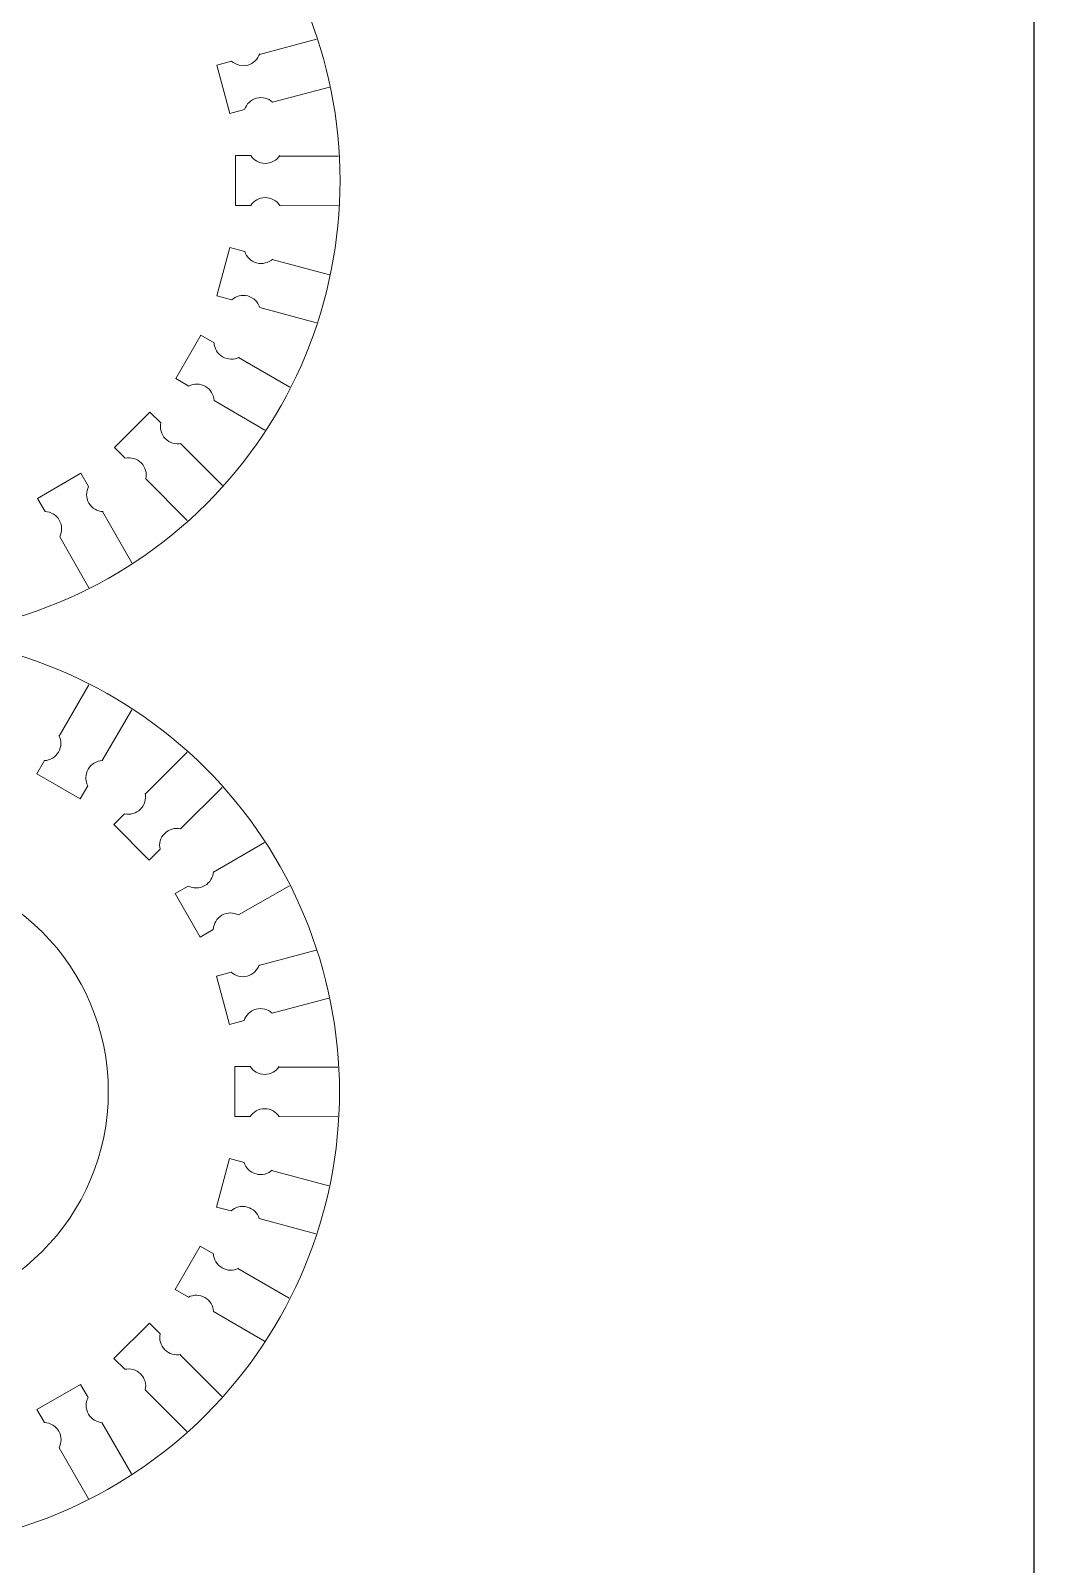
# Model space of a CAD drawing. Header units: centimetres. Extents: x -25 to 25, y -32.5 to 32.5.
# Drawn here: x 18.72 to 25, y -6.35 to 3.25 of the extents above; entities that cross this region are included whole.
import ezdxf

# ---------------------------------------------------------------- set-up
doc = ezdxf.new("R2010")
doc.units = ezdxf.units.CM
doc.header["$MEASUREMENT"] = 0
doc.layers.add('Capa 1', color=7, linetype='Continuous')

msp = doc.modelspace()

# ---------------------------------------------------------------- linework, layer by layer
at = {"layer": 'Capa 1', "color": 254}
msp.add_lwpolyline([(-25, -32.5), (25, -32.5), (25, 32.5), (-25, 32.5), (-25, -32.5)], close=True, dxfattribs=at)
at = {"layer": 'Capa 1', "color": 250, "lineweight": 9}
for points, knots in [([(17.7953, 5.16734), (18.55356, 5.16782), (19.28094, 4.86707), (19.81745, 4.33123), (19.81745, 4.33123), (20.35396, 3.79541), (20.65563, 3.06477), (20.65611, 2.30653), (20.65611, 2.30653), (20.6566, 1.54827), (20.35584, 0.82089), (19.82001, 0.28438), (19.82001, 0.28438), (19.28418, -0.25213), (18.55356, -0.5538), (17.7953, -0.5543), (17.7953, -0.5543), (17.03704, -0.55478), (16.30966, -0.25401), (15.77315, 0.28181), (15.77315, 0.28181), (15.23664, 0.81763), (14.93497, 1.54827), (14.93449, 2.30653), (14.93449, 2.30653), (14.93401, 3.06477), (15.23476, 3.79217), (15.7706, 4.32868), (15.7706, 4.32868), (16.30642, 4.86519), (17.03704, 5.16686), (17.7953, 5.16734)], [0, 0, 0, 0, 0.1111111, 0.1111111, 0.1111111, 0.1111111, 0.2222222, 0.2222222, 0.2222222, 0.2222222, 0.3333333, 0.3333333, 0.3333333, 0.3333333, 0.4444444, 0.4444444, 0.4444444, 0.4444444, 0.5555556, 0.5555556, 0.5555556, 0.5555556, 0.6666667, 0.6666667, 0.6666667, 0.6666667, 0.7777778, 0.7777778, 0.7777778, 0.7777778, 1, 1, 1, 1]), ([(20.153, 3.1013), (20.14221, 3.0675), (20.11498, 3.03972), (20.07817, 3.02986), (20.07817, 3.02986), (20.04136, 3.02), (20.00388, 3.03044), (19.97764, 3.05432)], [0, 0, 0, 0, 0.3333333, 0.3333333, 0.3333333, 0.3333333, 1, 1, 1, 1]), ([(20.05876, 2.75151), (20.05876, 2.75151), (19.96674, 2.72674), (19.96674, 2.72674), (19.96674, 2.72674), (19.96674, 2.72674), (19.88558, 3.02965), (19.88558, 3.02965), (19.88558, 3.02965), (19.88558, 3.02965), (19.97764, 3.05432), (19.97764, 3.05432)], [0, 0, 0, 0, 0.25, 0.25, 0.25, 0.25, 0.5, 0.5, 0.5, 0.5, 1, 1, 1, 1]), ([(20.23414, 2.7985), (20.20789, 2.82238), (20.17042, 2.83282), (20.1336, 2.82296), (20.1336, 2.82296), (20.0968, 2.8131), (20.06956, 2.78531), (20.05878, 2.75152)], [0, 0, 0, 0, 0.3333333, 0.3333333, 0.3333333, 0.3333333, 1, 1, 1, 1]), ([(20.09681, 2.15052), (20.09681, 2.15052), (20.00151, 2.15041), (20.00151, 2.15041), (20.00151, 2.15041), (20.00151, 2.15041), (20.00151, 2.464), (20.00151, 2.464), (20.00151, 2.464), (20.00151, 2.464), (20.09683, 2.464), (20.09683, 2.464)], [0, 0, 0, 0, 0.25, 0.25, 0.25, 0.25, 0.5, 0.5, 0.5, 0.5, 1, 1, 1, 1]), ([(20.27837, 2.464), (20.2592, 2.43415), (20.22571, 2.41436), (20.18759, 2.41436), (20.18759, 2.41436), (20.14949, 2.41436), (20.11599, 2.43415), (20.09683, 2.464)], [0, 0, 0, 0, 0.3333333, 0.3333333, 0.3333333, 0.3333333, 1, 1, 1, 1]), ([(20.27837, 2.15052), (20.2592, 2.18038), (20.22571, 2.20016), (20.18759, 2.20016), (20.18759, 2.20016), (20.14949, 2.20016), (20.11599, 2.18038), (20.09683, 2.15052)], [0, 0, 0, 0, 0.3333333, 0.3333333, 0.3333333, 0.3333333, 1, 1, 1, 1]), ([(19.97801, 1.56016), (19.97801, 1.56016), (19.88593, 1.58471), (19.88593, 1.58471), (19.88593, 1.58471), (19.88593, 1.58471), (19.9671, 1.88763), (19.9671, 1.88763), (19.9671, 1.88763), (19.9671, 1.88763), (20.05916, 1.86296), (20.05916, 1.86296)], [0, 0, 0, 0, 0.25, 0.25, 0.25, 0.25, 0.5, 0.5, 0.5, 0.5, 1, 1, 1, 1]), ([(20.23452, 1.81597), (20.20827, 1.7921), (20.1708, 1.78165), (20.13399, 1.79152), (20.13399, 1.79152), (20.09718, 1.80138), (20.06994, 1.82916), (20.05916, 1.86296)], [0, 0, 0, 0, 0.3333333, 0.3333333, 0.3333333, 0.3333333, 1, 1, 1, 1]), ([(20.15338, 1.51317), (20.14259, 1.54697), (20.11537, 1.57475), (20.07855, 1.58462), (20.07855, 1.58462), (20.04174, 1.59448), (20.00426, 1.58404), (19.97803, 1.56016)], [0, 0, 0, 0, 0.3333333, 0.3333333, 0.3333333, 0.3333333, 1, 1, 1, 1]), ([(19.71046, 1.02067), (19.71046, 1.02067), (19.62788, 1.06821), (19.62788, 1.06821), (19.62788, 1.06821), (19.62788, 1.06821), (19.78468, 1.3398), (19.78468, 1.3398), (19.78468, 1.3398), (19.78468, 1.3398), (19.86722, 1.29214), (19.86722, 1.29214)], [0, 0, 0, 0, 0.25, 0.25, 0.25, 0.25, 0.5, 0.5, 0.5, 0.5, 1, 1, 1, 1]), ([(20.02444, 1.20137), (19.99291, 1.1851), (19.95401, 1.18471), (19.921, 1.20377), (19.921, 1.20377), (19.888, 1.22282), (19.86889, 1.2567), (19.86722, 1.29214)], [0, 0, 0, 0, 0.3333333, 0.3333333, 0.3333333, 0.3333333, 1, 1, 1, 1]), ([(19.8677, 0.92989), (19.86602, 0.96533), (19.84692, 0.99921), (19.81391, 1.01827), (19.81391, 1.01827), (19.7809, 1.03732), (19.742, 1.03693), (19.71048, 1.02066)], [0, 0, 0, 0, 0.3333333, 0.3333333, 0.3333333, 0.3333333, 1, 1, 1, 1]), ([(19.3124, 0.5688), (19.3124, 0.5688), (19.24494, 0.6361), (19.24494, 0.6361), (19.24494, 0.6361), (19.24494, 0.6361), (19.46668, 0.85785), (19.46668, 0.85785), (19.46668, 0.85785), (19.46668, 0.85785), (19.53408, 0.79045), (19.53408, 0.79045)], [0, 0, 0, 0, 0.25, 0.25, 0.25, 0.25, 0.5, 0.5, 0.5, 0.5, 1, 1, 1, 1]), ([(19.66245, 0.66208), (19.62778, 0.65453), (19.59011, 0.66422), (19.56316, 0.69117), (19.56316, 0.69117), (19.53621, 0.71811), (19.52652, 0.75579), (19.53408, 0.79045)], [0, 0, 0, 0, 0.3333333, 0.3333333, 0.3333333, 0.3333333, 1, 1, 1, 1]), ([(19.44078, 0.44042), (19.44834, 0.47509), (19.43865, 0.51276), (19.4117, 0.53971), (19.4117, 0.53971), (19.38475, 0.56665), (19.34707, 0.57635), (19.31241, 0.56879)], [0, 0, 0, 0, 0.3333333, 0.3333333, 0.3333333, 0.3333333, 1, 1, 1, 1]), ([(18.81095, 0.23536), (18.81095, 0.23536), (18.7632, 0.31783), (18.7632, 0.31783), (18.7632, 0.31783), (18.7632, 0.31783), (19.03479, 0.47463), (19.03479, 0.47463), (19.03479, 0.47463), (19.03479, 0.47463), (19.08244, 0.39208), (19.08244, 0.39208)], [0, 0, 0, 0, 0.25, 0.25, 0.25, 0.25, 0.5, 0.5, 0.5, 0.5, 1, 1, 1, 1]), ([(19.17322, 0.23486), (19.13777, 0.23654), (19.10389, 0.25564), (19.08484, 0.28865), (19.08484, 0.28865), (19.06578, 0.32166), (19.06617, 0.36056), (19.08244, 0.39208)], [0, 0, 0, 0, 0.3333333, 0.3333333, 0.3333333, 0.3333333, 1, 1, 1, 1]), ([(18.90173, 0.07812), (18.918, 0.10965), (18.91839, 0.14855), (18.89933, 0.18156), (18.89933, 0.18156), (18.88028, 0.21456), (18.8464, 0.23367), (18.81096, 0.23534)], [0, 0, 0, 0, 0.3333333, 0.3333333, 0.3333333, 0.3333333, 1, 1, 1, 1]), ([(17.79174, -0.53489), (18.55, -0.53441), (19.27738, -0.83516), (19.81389, -1.37099), (19.81389, -1.37099), (20.3504, -1.90682), (20.65207, -2.63745), (20.65255, -3.3957), (20.65255, -3.3957), (20.65304, -4.15396), (20.35228, -4.88134), (19.81646, -5.41785), (19.81646, -5.41785), (19.28062, -5.95436), (18.55, -6.25603), (17.79174, -6.25652), (17.79174, -6.25652), (17.03348, -6.257), (16.3061, -5.95624), (15.76959, -5.42042), (15.76959, -5.42042), (15.23308, -4.88459), (14.93141, -4.15396), (14.93093, -3.3957), (14.93093, -3.3957), (14.93045, -2.63745), (15.2312, -1.91005), (15.76704, -1.37354), (15.76704, -1.37354), (16.30286, -0.83704), (17.03348, -0.53536), (17.79174, -0.53489)], [0, 0, 0, 0, 0.1111111, 0.1111111, 0.1111111, 0.1111111, 0.2222222, 0.2222222, 0.2222222, 0.2222222, 0.3333333, 0.3333333, 0.3333333, 0.3333333, 0.4444444, 0.4444444, 0.4444444, 0.4444444, 0.5555556, 0.5555556, 0.5555556, 0.5555556, 0.6666667, 0.6666667, 0.6666667, 0.6666667, 0.7777778, 0.7777778, 0.7777778, 0.7777778, 1, 1, 1, 1]), ([(18.89689, -1.16656), (18.91316, -1.19809), (18.91356, -1.23699), (18.8945, -1.27), (18.8945, -1.27), (18.87544, -1.303), (18.84156, -1.32211), (18.80612, -1.32378)], [0, 0, 0, 0, 0.3333333, 0.3333333, 0.3333333, 0.3333333, 1, 1, 1, 1]), ([(19.0776, -1.48054), (19.0776, -1.48054), (19.03005, -1.56312), (19.03005, -1.56312), (19.03005, -1.56312), (19.03005, -1.56312), (18.75847, -1.40632), (18.75847, -1.40632), (18.75847, -1.40632), (18.75847, -1.40632), (18.80612, -1.32378), (18.80612, -1.32378)], [0, 0, 0, 0, 0.25, 0.25, 0.25, 0.25, 0.5, 0.5, 0.5, 0.5, 1, 1, 1, 1]), ([(19.16838, -1.3233), (19.13294, -1.32498), (19.09906, -1.34409), (19.08, -1.3771), (19.08, -1.3771), (19.06094, -1.4101), (19.06133, -1.449), (19.07761, -1.48052)], [0, 0, 0, 0, 0.3333333, 0.3333333, 0.3333333, 0.3333333, 1, 1, 1, 1]), ([(19.43618, -1.52855), (19.44374, -1.56322), (19.43405, -1.60089), (19.40709, -1.62784), (19.40709, -1.62784), (19.38015, -1.65479), (19.34247, -1.66448), (19.30781, -1.65692)], [0, 0, 0, 0, 0.3333333, 0.3333333, 0.3333333, 0.3333333, 1, 1, 1, 1]), ([(19.52946, -1.8786), (19.52946, -1.8786), (19.46216, -1.94606), (19.46216, -1.94606), (19.46216, -1.94606), (19.46216, -1.94606), (19.24041, -1.72432), (19.24041, -1.72432), (19.24041, -1.72432), (19.24041, -1.72432), (19.30781, -1.65692), (19.30781, -1.65692)], [0, 0, 0, 0, 0.25, 0.25, 0.25, 0.25, 0.5, 0.5, 0.5, 0.5, 1, 1, 1, 1]), ([(19.65785, -1.75022), (19.62318, -1.74266), (19.58551, -1.75235), (19.55856, -1.7793), (19.55856, -1.7793), (19.53161, -1.80625), (19.52192, -1.84393), (19.52948, -1.87859)], [0, 0, 0, 0, 0.3333333, 0.3333333, 0.3333333, 0.3333333, 1, 1, 1, 1]), ([(16.37766, -3.39573), (16.37766, -4.1767), (17.01075, -4.80978), (17.79171, -4.80978), (17.79171, -4.80978), (18.57268, -4.80981), (19.2058, -4.1767), (19.2058, -3.39573), (19.2058, -3.39573), (19.20583, -2.61473), (18.57268, -1.98165), (17.79174, -1.98165), (17.79174, -1.98165), (17.01075, -1.98162), (16.37766, -2.61473), (16.37766, -3.39573)], [0, 0, 0, 0, 0.2, 0.2, 0.2, 0.2, 0.4, 0.4, 0.4, 0.4, 0.6, 0.6, 0.6, 0.6, 1, 1, 1, 1]), ([(19.86291, -2.38005), (19.86291, -2.38005), (19.78044, -2.4278), (19.78044, -2.4278), (19.78044, -2.4278), (19.78044, -2.4278), (19.62364, -2.15621), (19.62364, -2.15621), (19.62364, -2.15621), (19.62364, -2.15621), (19.70618, -2.10856), (19.70618, -2.10856)], [0, 0, 0, 0, 0.25, 0.25, 0.25, 0.25, 0.5, 0.5, 0.5, 0.5, 1, 1, 1, 1]), ([(19.8634, -2.01778), (19.86173, -2.05323), (19.84262, -2.08711), (19.80961, -2.10617), (19.80961, -2.10617), (19.77661, -2.12522), (19.7377, -2.12483), (19.70618, -2.10856)], [0, 0, 0, 0, 0.3333333, 0.3333333, 0.3333333, 0.3333333, 1, 1, 1, 1]), ([(20.02014, -2.28927), (19.98861, -2.273), (19.94972, -2.27261), (19.91671, -2.29167), (19.91671, -2.29167), (19.88371, -2.31072), (19.86459, -2.3446), (19.86292, -2.38004)], [0, 0, 0, 0, 0.3333333, 0.3333333, 0.3333333, 0.3333333, 1, 1, 1, 1]), ([(20.0552, -2.95072), (20.0552, -2.95072), (19.96319, -2.97549), (19.96319, -2.97549), (19.96319, -2.97549), (19.96319, -2.97549), (19.88202, -2.67258), (19.88202, -2.67258), (19.88202, -2.67258), (19.88202, -2.67258), (19.97409, -2.64791), (19.97409, -2.64791)], [0, 0, 0, 0, 0.25, 0.25, 0.25, 0.25, 0.5, 0.5, 0.5, 0.5, 1, 1, 1, 1]), ([(20.14944, -2.60092), (20.13865, -2.63472), (20.11143, -2.6625), (20.07461, -2.67237), (20.07461, -2.67237), (20.0378, -2.68223), (20.00032, -2.67179), (19.97409, -2.64791)], [0, 0, 0, 0, 0.3333333, 0.3333333, 0.3333333, 0.3333333, 1, 1, 1, 1]), ([(20.23058, -2.90372), (20.20433, -2.87985), (20.16686, -2.8694), (20.13005, -2.87927), (20.13005, -2.87927), (20.09324, -2.88913), (20.066, -2.91691), (20.05522, -2.95071)], [0, 0, 0, 0, 0.3333333, 0.3333333, 0.3333333, 0.3333333, 1, 1, 1, 1]), ([(20.09325, -3.55171), (20.09325, -3.55171), (19.99796, -3.55182), (19.99796, -3.55182), (19.99796, -3.55182), (19.99796, -3.55182), (19.99796, -3.23822), (19.99796, -3.23822), (19.99796, -3.23822), (19.99796, -3.23822), (20.09327, -3.23822), (20.09327, -3.23822)], [0, 0, 0, 0, 0.25, 0.25, 0.25, 0.25, 0.5, 0.5, 0.5, 0.5, 1, 1, 1, 1]), ([(20.27481, -3.23822), (20.25564, -3.26808), (20.22215, -3.28786), (20.18403, -3.28786), (20.18403, -3.28786), (20.14593, -3.28786), (20.11243, -3.26808), (20.09327, -3.23822)], [0, 0, 0, 0, 0.3333333, 0.3333333, 0.3333333, 0.3333333, 1, 1, 1, 1]), ([(20.27481, -3.55171), (20.25564, -3.52185), (20.22215, -3.50206), (20.18403, -3.50206), (20.18403, -3.50206), (20.14593, -3.50206), (20.11243, -3.52185), (20.09327, -3.55171)], [0, 0, 0, 0, 0.3333333, 0.3333333, 0.3333333, 0.3333333, 1, 1, 1, 1]), ([(19.97445, -4.14206), (19.97445, -4.14206), (19.88237, -4.11751), (19.88237, -4.11751), (19.88237, -4.11751), (19.88237, -4.11751), (19.96354, -3.8146), (19.96354, -3.8146), (19.96354, -3.8146), (19.96354, -3.8146), (20.0556, -3.83927), (20.0556, -3.83927)], [0, 0, 0, 0, 0.25, 0.25, 0.25, 0.25, 0.5, 0.5, 0.5, 0.5, 1, 1, 1, 1]), ([(20.23096, -3.88625), (20.20471, -3.91013), (20.16725, -3.92058), (20.13043, -3.91071), (20.13043, -3.91071), (20.09362, -3.90085), (20.06639, -3.87307), (20.0556, -3.83927)], [0, 0, 0, 0, 0.3333333, 0.3333333, 0.3333333, 0.3333333, 1, 1, 1, 1]), ([(20.14983, -4.18906), (20.13903, -4.15525), (20.11181, -4.12748), (20.07499, -4.11761), (20.07499, -4.11761), (20.03818, -4.10775), (20.00071, -4.11819), (19.97447, -4.14207)], [0, 0, 0, 0, 0.3333333, 0.3333333, 0.3333333, 0.3333333, 1, 1, 1, 1]), ([(19.7069, -4.68156), (19.7069, -4.68156), (19.62432, -4.63401), (19.62432, -4.63401), (19.62432, -4.63401), (19.62432, -4.63401), (19.78112, -4.36243), (19.78112, -4.36243), (19.78112, -4.36243), (19.78112, -4.36243), (19.86366, -4.41008), (19.86366, -4.41008)], [0, 0, 0, 0, 0.25, 0.25, 0.25, 0.25, 0.5, 0.5, 0.5, 0.5, 1, 1, 1, 1]), ([(20.02088, -4.50086), (19.98935, -4.51713), (19.95046, -4.51752), (19.91745, -4.49846), (19.91745, -4.49846), (19.88445, -4.47941), (19.86533, -4.44552), (19.86366, -4.41008)], [0, 0, 0, 0, 0.3333333, 0.3333333, 0.3333333, 0.3333333, 1, 1, 1, 1]), ([(19.86414, -4.77234), (19.86246, -4.7369), (19.84336, -4.70302), (19.81035, -4.68396), (19.81035, -4.68396), (19.77735, -4.66491), (19.73844, -4.66529), (19.70692, -4.68157)], [0, 0, 0, 0, 0.3333333, 0.3333333, 0.3333333, 0.3333333, 1, 1, 1, 1]), ([(19.30884, -5.13342), (19.30884, -5.13342), (19.24138, -5.06612), (19.24138, -5.06612), (19.24138, -5.06612), (19.24138, -5.06612), (19.46313, -4.84438), (19.46313, -4.84438), (19.46313, -4.84438), (19.46313, -4.84438), (19.53052, -4.91177), (19.53052, -4.91177)], [0, 0, 0, 0, 0.25, 0.25, 0.25, 0.25, 0.5, 0.5, 0.5, 0.5, 1, 1, 1, 1]), ([(19.65889, -5.04014), (19.62422, -5.0477), (19.58655, -5.03801), (19.5596, -5.01106), (19.5596, -5.01106), (19.53266, -4.98411), (19.52296, -4.94643), (19.53052, -4.91177)], [0, 0, 0, 0, 0.3333333, 0.3333333, 0.3333333, 0.3333333, 1, 1, 1, 1]), ([(19.43723, -5.26181), (19.44478, -5.22714), (19.43509, -5.18947), (19.40814, -5.16252), (19.40814, -5.16252), (19.38119, -5.13557), (19.34352, -5.12588), (19.30886, -5.13344)], [0, 0, 0, 0, 0.3333333, 0.3333333, 0.3333333, 0.3333333, 1, 1, 1, 1]), ([(18.80739, -5.46687), (18.80739, -5.46687), (18.75965, -5.3844), (18.75965, -5.3844), (18.75965, -5.3844), (18.75965, -5.3844), (19.03123, -5.2276), (19.03123, -5.2276), (19.03123, -5.2276), (19.03123, -5.2276), (19.07889, -5.31014), (19.07889, -5.31014)], [0, 0, 0, 0, 0.25, 0.25, 0.25, 0.25, 0.5, 0.5, 0.5, 0.5, 1, 1, 1, 1]), ([(19.16966, -5.46736), (19.13421, -5.46569), (19.10034, -5.44658), (19.08128, -5.41357), (19.08128, -5.41357), (19.06222, -5.38057), (19.06261, -5.34167), (19.07889, -5.31014)], [0, 0, 0, 0, 0.3333333, 0.3333333, 0.3333333, 0.3333333, 1, 1, 1, 1]), ([(18.89817, -5.62411), (18.91444, -5.59257), (18.91483, -5.55368), (18.89578, -5.52067), (18.89578, -5.52067), (18.87672, -5.48767), (18.84284, -5.46855), (18.8074, -5.46689)], [0, 0, 0, 0, 0.3333333, 0.3333333, 0.3333333, 0.3333333, 1, 1, 1, 1])]:
    msp.add_open_spline(points, degree=3, knots=knots, dxfattribs=at)
for points in [[(20.15154, 3.09702), (20.15154, 3.09702), (20.50931, 3.1931), (20.50931, 3.1931)], [(20.59014, 2.89235), (20.59014, 2.89235), (20.23414, 2.7985), (20.23414, 2.7985)], [(20.27585, 2.46025), (20.27585, 2.46025), (20.64629, 2.46046), (20.64629, 2.46046)], [(20.64653, 2.14903), (20.64653, 2.14903), (20.27837, 2.15052), (20.27837, 2.15052)], [(20.23112, 1.813), (20.23112, 1.813), (20.58899, 1.71732), (20.58899, 1.71732)], [(20.50862, 1.41645), (20.50862, 1.41645), (20.15338, 1.51317), (20.15338, 1.51317)], [(20.02038, 1.19938), (20.02038, 1.19938), (20.3413, 1.01434), (20.3413, 1.01434)], [(20.18579, 0.74452), (20.18579, 0.74452), (19.8677, 0.92989), (19.8677, 0.92989)], [(19.65801, 0.66121), (19.65801, 0.66121), (19.9201, 0.39941), (19.9201, 0.39941)], [(19.70006, 0.17903), (19.70006, 0.17903), (19.44078, 0.44042), (19.44078, 0.44042)], [(19.1687, 0.23516), (19.1687, 0.23516), (19.3541, -0.08554), (19.3541, -0.08554)], [(19.08452, -0.24146), (19.08452, -0.24146), (18.90173, 0.07812), (18.90173, 0.07812)], [(18.89889, -1.17062), (18.89889, -1.17062), (19.08393, -0.8497), (19.08393, -0.8497)], [(19.35375, -1.00521), (19.35375, -1.00521), (19.16838, -1.3233), (19.16838, -1.3233)], [(19.43706, -1.53299), (19.43706, -1.53299), (19.69885, -1.2709), (19.69885, -1.2709)], [(19.91923, -1.49094), (19.91923, -1.49094), (19.65785, -1.75022), (19.65785, -1.75022)], [(19.8631, -2.0223), (19.8631, -2.0223), (20.18381, -1.8369), (20.18381, -1.8369)], [(20.33973, -2.10648), (20.33973, -2.10648), (20.02014, -2.28927), (20.02014, -2.28927)], [(20.14798, -2.6052), (20.14798, -2.6052), (20.50575, -2.50912), (20.50575, -2.50912)], [(20.58658, -2.80987), (20.58658, -2.80987), (20.23058, -2.90372), (20.23058, -2.90372)], [(20.27229, -3.24198), (20.27229, -3.24198), (20.64273, -3.24177), (20.64273, -3.24177)], [(20.64297, -3.55319), (20.64297, -3.55319), (20.27481, -3.55171), (20.27481, -3.55171)], [(20.22756, -3.88923), (20.22756, -3.88923), (20.58543, -3.98491), (20.58543, -3.98491)], [(20.50506, -4.28578), (20.50506, -4.28578), (20.14983, -4.18906), (20.14983, -4.18906)], [(20.01682, -4.50285), (20.01682, -4.50285), (20.33774, -4.68789), (20.33774, -4.68789)], [(20.18223, -4.95771), (20.18223, -4.95771), (19.86414, -4.77234), (19.86414, -4.77234)], [(19.65446, -5.04102), (19.65446, -5.04102), (19.91654, -5.30281), (19.91654, -5.30281)], [(19.6965, -5.52319), (19.6965, -5.52319), (19.43723, -5.26181), (19.43723, -5.26181)], [(19.16515, -5.46706), (19.16515, -5.46706), (19.35055, -5.78777), (19.35055, -5.78777)], [(19.08097, -5.94369), (19.08097, -5.94369), (18.89817, -5.62411), (18.89817, -5.62411)]]:
    msp.add_open_spline(points, degree=3, dxfattribs=at)

doc.saveas('drawing.dxf')
